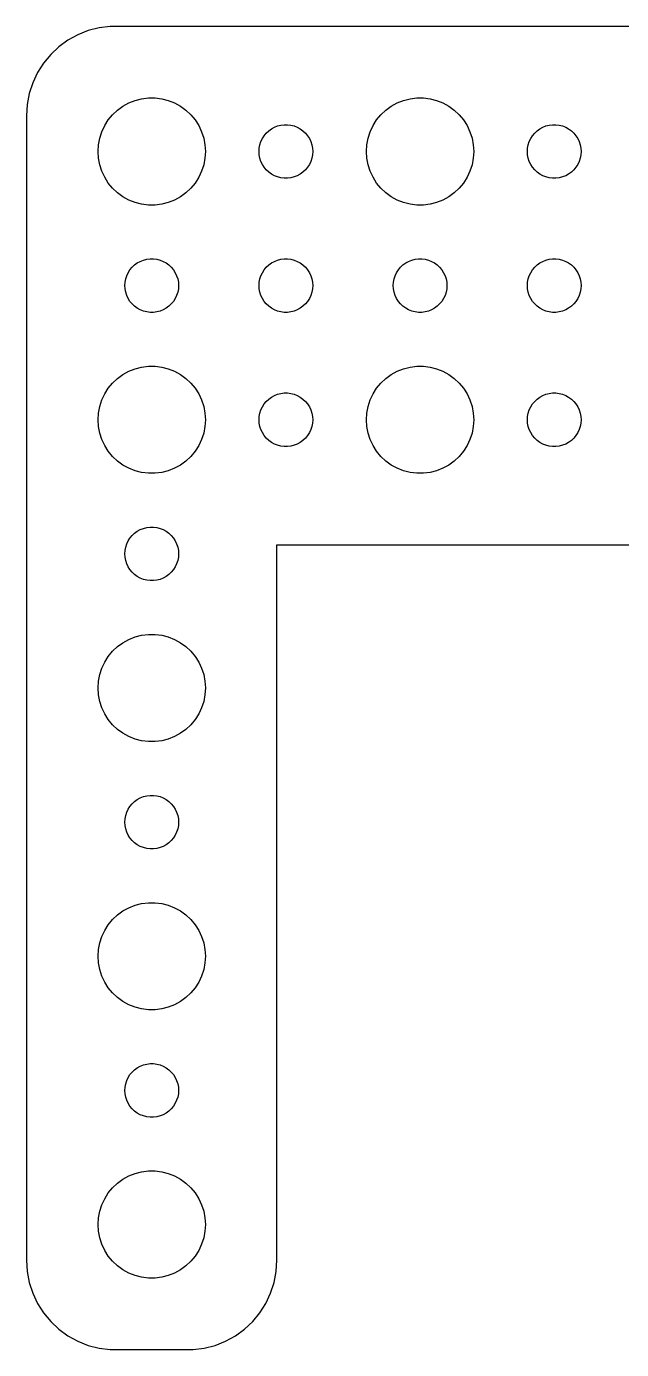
# Model space of a CAD drawing. Header units: metres. Extents: x -37 to 37, y 47 to 121.
# Drawn here: x -37 to -3.7, y 47 to 121 of the extents above; entities that cross this region are included whole.
import ezdxf

# ---------------------------------------------------------------- set-up
doc = ezdxf.new("R2010")
doc.units = ezdxf.units.M

msp = doc.modelspace()

# ---------------------------------------------------------------- linework, layer by layer
for p, q in [((-33.5451, 120.755), (-34.1289, 120.524)), ((-32.9369, 120.911), (-33.5451, 120.755)), ((-32.3139, 120.99), (-32.9369, 120.911)), ((32.3139, 120.99), (-32.3139, 120.99)), ((-35.1871, 119.853), (-35.6448, 119.423)), ((-34.6791, 120.222), (-35.1871, 119.853)), ((-34.1289, 120.524), (-34.6791, 120.222)), ((-35.6448, 119.423), (-36.0451, 118.939)), ((-36.3815, 118.409), (-36.6489, 117.841)), ((-36.0451, 118.939), (-36.3815, 118.409)), ((-36.6489, 117.841), (-36.8429, 117.243)), ((-36.8429, 117.243), (-36.9606, 116.627)), ((-30.927, 116.853), (-30.5621, 116.947)), ((-30.5621, 116.947), (-30.1884, 116.994)), ((-30.1884, 116.994), (-29.8116, 116.994)), ((-29.8116, 116.994), (-29.4379, 116.947)), ((-29.4379, 116.947), (-29.0729, 116.853)), ((-15.927, 116.853), (-15.5621, 116.947)), ((-15.5621, 116.947), (-15.1884, 116.994)), ((-15.1884, 116.994), (-14.8116, 116.994)), ((-14.8116, 116.994), (-14.4379, 116.947)), ((-14.4379, 116.947), (-14.0729, 116.853)), ((-36.9606, 116.627), (-37, 116)), ((-32.1869, 116.054), (-31.9123, 116.312)), ((-31.9123, 116.312), (-31.6075, 116.533)), ((-31.6075, 116.533), (-31.2773, 116.714)), ((-31.2773, 116.714), (-30.927, 116.853)), ((-29.0729, 116.853), (-28.7227, 116.714)), ((-28.7227, 116.714), (-28.3925, 116.533)), ((-28.3925, 116.533), (-28.0877, 116.312)), ((-28.0877, 116.312), (-27.8131, 116.054)), ((-17.1869, 116.054), (-16.9123, 116.312)), ((-16.9123, 116.312), (-16.6075, 116.533)), ((-16.6075, 116.533), (-16.2773, 116.714)), ((-16.2773, 116.714), (-15.927, 116.853)), ((-14.0729, 116.853), (-13.7227, 116.714)), ((-13.7227, 116.714), (-13.3925, 116.533)), ((-13.3925, 116.533), (-13.0877, 116.312)), ((-13.0877, 116.312), (-12.8131, 116.054)), ((-37, 116), (-37, 52)), ((-32.7893, 115.104), (-32.6289, 115.445)), ((-32.6289, 115.445), (-32.427, 115.763)), ((-32.427, 115.763), (-32.1869, 116.054)), ((-27.8131, 116.054), (-27.5729, 115.763)), ((-27.5729, 115.763), (-27.3711, 115.445)), ((-27.3711, 115.445), (-27.2107, 115.104)), ((-23.1387, 115.357), (-22.9635, 115.427)), ((-22.9635, 115.427), (-22.7811, 115.473)), ((-22.7811, 115.473), (-22.5942, 115.497)), ((-22.5942, 115.497), (-22.4058, 115.497)), ((-22.4058, 115.497), (-22.2189, 115.473)), ((-22.2189, 115.473), (-22.0365, 115.427)), ((-22.0365, 115.427), (-21.8613, 115.357)), ((-17.7893, 115.104), (-17.6289, 115.445)), ((-17.6289, 115.445), (-17.427, 115.763)), ((-17.427, 115.763), (-17.1869, 116.054)), ((-12.8131, 116.054), (-12.5729, 115.763)), ((-12.5729, 115.763), (-12.3711, 115.445)), ((-12.3711, 115.445), (-12.2107, 115.104)), ((-8.13866, 115.357), (-7.96352, 115.427)), ((-7.96352, 115.427), (-7.78107, 115.473)), ((-7.78107, 115.473), (-7.59418, 115.497)), ((-7.59418, 115.497), (-7.40581, 115.497)), ((-7.40581, 115.497), (-7.21892, 115.473)), ((-7.21892, 115.473), (-7.03647, 115.427)), ((-7.03647, 115.427), (-6.86133, 115.357)), ((-32.9763, 114.376), (-32.9057, 114.746)), ((-32.9057, 114.746), (-32.7893, 115.104)), ((-27.2107, 115.104), (-27.0942, 114.746)), ((-27.0942, 114.746), (-27.0237, 114.376)), ((-23.8947, 114.552), (-23.8145, 114.723)), ((-23.8145, 114.723), (-23.7135, 114.882)), ((-23.7135, 114.882), (-23.5934, 115.027)), ((-23.5934, 115.027), (-23.4561, 115.156)), ((-23.4561, 115.156), (-23.3037, 115.266)), ((-23.3037, 115.266), (-23.1387, 115.357)), ((-21.8613, 115.357), (-21.6963, 115.266)), ((-21.6963, 115.266), (-21.5439, 115.156)), ((-21.5439, 115.156), (-21.4065, 115.027)), ((-21.4065, 115.027), (-21.2865, 114.882)), ((-21.2865, 114.882), (-21.1855, 114.723)), ((-21.1855, 114.723), (-21.1053, 114.552)), ((-17.9763, 114.376), (-17.9057, 114.746)), ((-17.9057, 114.746), (-17.7893, 115.104)), ((-12.2107, 115.104), (-12.0942, 114.746)), ((-12.0942, 114.746), (-12.0237, 114.376)), ((-8.89465, 114.552), (-8.81445, 114.723)), ((-8.81445, 114.723), (-8.71352, 114.882)), ((-8.71352, 114.882), (-8.59344, 115.027)), ((-8.59344, 115.027), (-8.45613, 115.156)), ((-8.45613, 115.156), (-8.30373, 115.266)), ((-8.30373, 115.266), (-8.13866, 115.357)), ((-6.86133, 115.357), (-6.69626, 115.266)), ((-6.69626, 115.266), (-6.54385, 115.156)), ((-6.54385, 115.156), (-6.40654, 115.027)), ((-6.40654, 115.027), (-6.28647, 114.882)), ((-6.28647, 114.882), (-6.18553, 114.723)), ((-6.18553, 114.723), (-6.10533, 114.552)), ((-33, 114), (-32.9763, 114.376)), ((-32.9763, 113.624), (-33, 114)), ((-27.0237, 114.376), (-27, 114)), ((-27, 114), (-27.0237, 113.624)), ((-24, 114), (-23.9882, 114.188)), ((-23.9882, 113.812), (-24, 114)), ((-23.9882, 114.188), (-23.9529, 114.373)), ((-23.9529, 114.373), (-23.8947, 114.552)), ((-21.1053, 114.552), (-21.0471, 114.373)), ((-21.0471, 114.373), (-21.0118, 114.188)), ((-21.0118, 114.188), (-21, 114)), ((-21, 114), (-21.0118, 113.812)), ((-18, 114), (-17.9763, 114.376)), ((-17.9763, 113.624), (-18, 114)), ((-12.0237, 114.376), (-12, 114)), ((-12, 114), (-12.0237, 113.624)), ((-9, 114), (-8.98816, 114.188)), ((-8.98816, 113.812), (-9, 114)), ((-8.98816, 114.188), (-8.95287, 114.373)), ((-8.95287, 114.373), (-8.89465, 114.552)), ((-6.10533, 114.552), (-6.04712, 114.373)), ((-6.04712, 114.373), (-6.01183, 114.188)), ((-6.01183, 114.188), (-6, 114)), ((-6, 114), (-6.01183, 113.812)), ((-32.9057, 113.254), (-32.9763, 113.624)), ((-32.7893, 112.896), (-32.9057, 113.254)), ((-27.0942, 113.254), (-27.2107, 112.896)), ((-27.0237, 113.624), (-27.0942, 113.254)), ((-23.9529, 113.627), (-23.9882, 113.812)), ((-23.8947, 113.448), (-23.9529, 113.627)), ((-23.8145, 113.277), (-23.8947, 113.448)), ((-23.7135, 113.118), (-23.8145, 113.277)), ((-21.1855, 113.277), (-21.2865, 113.118)), ((-21.1053, 113.448), (-21.1855, 113.277)), ((-21.0471, 113.627), (-21.1053, 113.448)), ((-21.0118, 113.812), (-21.0471, 113.627)), ((-17.9057, 113.254), (-17.9763, 113.624)), ((-17.7893, 112.896), (-17.9057, 113.254)), ((-12.0942, 113.254), (-12.2107, 112.896)), ((-12.0237, 113.624), (-12.0942, 113.254)), ((-8.95287, 113.627), (-8.98816, 113.812)), ((-8.89465, 113.448), (-8.95287, 113.627)), ((-8.81445, 113.277), (-8.89465, 113.448)), ((-8.71352, 113.118), (-8.81445, 113.277)), ((-6.18553, 113.277), (-6.28647, 113.118)), ((-6.10533, 113.448), (-6.18553, 113.277)), ((-6.04712, 113.627), (-6.10533, 113.448)), ((-6.01183, 113.812), (-6.04712, 113.627)), ((-32.6289, 112.555), (-32.7893, 112.896)), ((-32.427, 112.237), (-32.6289, 112.555)), ((-27.3711, 112.555), (-27.5729, 112.237)), ((-27.2107, 112.896), (-27.3711, 112.555)), ((-23.5934, 112.973), (-23.7135, 113.118)), ((-23.4561, 112.844), (-23.5934, 112.973)), ((-23.3037, 112.734), (-23.4561, 112.844)), ((-23.1387, 112.643), (-23.3037, 112.734)), ((-22.9635, 112.573), (-23.1387, 112.643)), ((-22.7811, 112.527), (-22.9635, 112.573)), ((-22.5942, 112.503), (-22.7811, 112.527)), ((-22.4058, 112.503), (-22.5942, 112.503)), ((-22.2189, 112.527), (-22.4058, 112.503)), ((-22.0365, 112.573), (-22.2189, 112.527)), ((-21.8613, 112.643), (-22.0365, 112.573)), ((-21.6963, 112.734), (-21.8613, 112.643)), ((-21.5439, 112.844), (-21.6963, 112.734)), ((-21.4065, 112.973), (-21.5439, 112.844)), ((-21.2865, 113.118), (-21.4065, 112.973)), ((-17.6289, 112.555), (-17.7893, 112.896)), ((-17.427, 112.237), (-17.6289, 112.555)), ((-12.3711, 112.555), (-12.5729, 112.237)), ((-12.2107, 112.896), (-12.3711, 112.555)), ((-8.59344, 112.973), (-8.71352, 113.118)), ((-8.45613, 112.844), (-8.59344, 112.973)), ((-8.30373, 112.734), (-8.45613, 112.844)), ((-8.13866, 112.643), (-8.30373, 112.734)), ((-7.96352, 112.573), (-8.13866, 112.643)), ((-7.78107, 112.527), (-7.96352, 112.573)), ((-7.59418, 112.503), (-7.78107, 112.527)), ((-7.40581, 112.503), (-7.59418, 112.503)), ((-7.21892, 112.527), (-7.40581, 112.503)), ((-7.03647, 112.573), (-7.21892, 112.527)), ((-6.86133, 112.643), (-7.03647, 112.573)), ((-6.69626, 112.734), (-6.86133, 112.643)), ((-6.54385, 112.844), (-6.69626, 112.734)), ((-6.40654, 112.973), (-6.54385, 112.844)), ((-6.28647, 113.118), (-6.40654, 112.973)), ((-32.1869, 111.946), (-32.427, 112.237)), ((-31.9123, 111.688), (-32.1869, 111.946)), ((-27.8131, 111.946), (-28.0877, 111.688)), ((-27.5729, 112.237), (-27.8131, 111.946)), ((-17.1869, 111.946), (-17.427, 112.237)), ((-16.9123, 111.688), (-17.1869, 111.946)), ((-12.8131, 111.946), (-13.0877, 111.688)), ((-12.5729, 112.237), (-12.8131, 111.946)), ((-31.6075, 111.467), (-31.9123, 111.688)), ((-31.2773, 111.286), (-31.6075, 111.467)), ((-30.927, 111.147), (-31.2773, 111.286)), ((-30.5621, 111.053), (-30.927, 111.147)), ((-30.1884, 111.006), (-30.5621, 111.053)), ((-29.8116, 111.006), (-30.1884, 111.006)), ((-29.4379, 111.053), (-29.8116, 111.006)), ((-29.0729, 111.147), (-29.4379, 111.053)), ((-28.7227, 111.286), (-29.0729, 111.147)), ((-28.3925, 111.467), (-28.7227, 111.286)), ((-28.0877, 111.688), (-28.3925, 111.467)), ((-16.6075, 111.467), (-16.9123, 111.688)), ((-16.2773, 111.286), (-16.6075, 111.467)), ((-15.927, 111.147), (-16.2773, 111.286)), ((-15.5621, 111.053), (-15.927, 111.147)), ((-15.1884, 111.006), (-15.5621, 111.053)), ((-14.8116, 111.006), (-15.1884, 111.006)), ((-14.4379, 111.053), (-14.8116, 111.006)), ((-14.0729, 111.147), (-14.4379, 111.053)), ((-13.7227, 111.286), (-14.0729, 111.147)), ((-13.3925, 111.467), (-13.7227, 111.286)), ((-13.0877, 111.688), (-13.3925, 111.467)), ((-31.3145, 107.223), (-31.2135, 107.382)), ((-31.2135, 107.382), (-31.0934, 107.527)), ((-31.0934, 107.527), (-30.9561, 107.656)), ((-30.9561, 107.656), (-30.8037, 107.766)), ((-30.8037, 107.766), (-30.6387, 107.857)), ((-30.6387, 107.857), (-30.4635, 107.927)), ((-30.4635, 107.927), (-30.2811, 107.973)), ((-30.2811, 107.973), (-30.0942, 107.997)), ((-30.0942, 107.997), (-29.9058, 107.997)), ((-29.9058, 107.997), (-29.7189, 107.973)), ((-29.7189, 107.973), (-29.5365, 107.927)), ((-29.5365, 107.927), (-29.3613, 107.857)), ((-29.3613, 107.857), (-29.1963, 107.766)), ((-29.1963, 107.766), (-29.0439, 107.656)), ((-29.0439, 107.656), (-28.9065, 107.527)), ((-28.9065, 107.527), (-28.7865, 107.382)), ((-28.7865, 107.382), (-28.6855, 107.223)), ((-23.8145, 107.223), (-23.7135, 107.382)), ((-23.7135, 107.382), (-23.5934, 107.527)), ((-23.5934, 107.527), (-23.4561, 107.656)), ((-23.4561, 107.656), (-23.3037, 107.766)), ((-23.3037, 107.766), (-23.1387, 107.857)), ((-23.1387, 107.857), (-22.9635, 107.927)), ((-22.9635, 107.927), (-22.7811, 107.973)), ((-22.7811, 107.973), (-22.5942, 107.997)), ((-22.5942, 107.997), (-22.4058, 107.997)), ((-22.4058, 107.997), (-22.2189, 107.973)), ((-22.2189, 107.973), (-22.0365, 107.927)), ((-22.0365, 107.927), (-21.8613, 107.857)), ((-21.8613, 107.857), (-21.6963, 107.766)), ((-21.6963, 107.766), (-21.5439, 107.656)), ((-21.5439, 107.656), (-21.4065, 107.527)), ((-21.4065, 107.527), (-21.2865, 107.382)), ((-21.2865, 107.382), (-21.1855, 107.223)), ((-16.3145, 107.223), (-16.2135, 107.382)), ((-16.2135, 107.382), (-16.0934, 107.527)), ((-16.0934, 107.527), (-15.9561, 107.656)), ((-15.9561, 107.656), (-15.8037, 107.766)), ((-15.8037, 107.766), (-15.6387, 107.857)), ((-15.6387, 107.857), (-15.4635, 107.927)), ((-15.4635, 107.927), (-15.2811, 107.973)), ((-15.2811, 107.973), (-15.0942, 107.997)), ((-15.0942, 107.997), (-14.9058, 107.997)), ((-14.9058, 107.997), (-14.7189, 107.973)), ((-14.7189, 107.973), (-14.5365, 107.927)), ((-14.5365, 107.927), (-14.3613, 107.857)), ((-14.3613, 107.857), (-14.1963, 107.766)), ((-14.1963, 107.766), (-14.0439, 107.656)), ((-14.0439, 107.656), (-13.9065, 107.527)), ((-13.9065, 107.527), (-13.7865, 107.382)), ((-13.7865, 107.382), (-13.6855, 107.223)), ((-8.81445, 107.223), (-8.71352, 107.382)), ((-8.71352, 107.382), (-8.59344, 107.527)), ((-8.59344, 107.527), (-8.45613, 107.656)), ((-8.45613, 107.656), (-8.30373, 107.766)), ((-8.30373, 107.766), (-8.13866, 107.857)), ((-8.13866, 107.857), (-7.96352, 107.927)), ((-7.96352, 107.927), (-7.78107, 107.973)), ((-7.78107, 107.973), (-7.59418, 107.997)), ((-7.59418, 107.997), (-7.40581, 107.997)), ((-7.40581, 107.997), (-7.21892, 107.973)), ((-7.21892, 107.973), (-7.03647, 107.927)), ((-7.03647, 107.927), (-6.86133, 107.857)), ((-6.86133, 107.857), (-6.69626, 107.766)), ((-6.69626, 107.766), (-6.54385, 107.656)), ((-6.54385, 107.656), (-6.40654, 107.527)), ((-6.40654, 107.527), (-6.28647, 107.382)), ((-6.28647, 107.382), (-6.18553, 107.223)), ((-31.5, 106.5), (-31.4882, 106.688)), ((-31.4882, 106.688), (-31.4529, 106.873)), ((-31.4529, 106.873), (-31.3947, 107.052)), ((-31.3947, 107.052), (-31.3145, 107.223)), ((-28.6855, 107.223), (-28.6053, 107.052)), ((-28.6053, 107.052), (-28.5471, 106.873)), ((-28.5471, 106.873), (-28.5118, 106.688)), ((-28.5118, 106.688), (-28.5, 106.5)), ((-24, 106.5), (-23.9882, 106.688)), ((-23.9882, 106.688), (-23.9529, 106.873)), ((-23.9529, 106.873), (-23.8947, 107.052)), ((-23.8947, 107.052), (-23.8145, 107.223)), ((-21.1855, 107.223), (-21.1053, 107.052)), ((-21.1053, 107.052), (-21.0471, 106.873)), ((-21.0471, 106.873), (-21.0118, 106.688)), ((-21.0118, 106.688), (-21, 106.5)), ((-16.5, 106.5), (-16.4882, 106.688)), ((-16.4882, 106.688), (-16.4529, 106.873)), ((-16.4529, 106.873), (-16.3947, 107.052)), ((-16.3947, 107.052), (-16.3145, 107.223)), ((-13.6855, 107.223), (-13.6053, 107.052)), ((-13.6053, 107.052), (-13.5471, 106.873)), ((-13.5471, 106.873), (-13.5118, 106.688)), ((-13.5118, 106.688), (-13.5, 106.5)), ((-9, 106.5), (-8.98816, 106.688)), ((-8.98816, 106.688), (-8.95287, 106.873)), ((-8.95287, 106.873), (-8.89465, 107.052)), ((-8.89465, 107.052), (-8.81445, 107.223)), ((-6.18553, 107.223), (-6.10533, 107.052)), ((-6.10533, 107.052), (-6.04712, 106.873)), ((-6.04712, 106.873), (-6.01183, 106.688)), ((-6.01183, 106.688), (-6, 106.5)), ((-31.4882, 106.312), (-31.5, 106.5)), ((-31.4529, 106.127), (-31.4882, 106.312)), ((-31.3947, 105.948), (-31.4529, 106.127)), ((-31.3145, 105.777), (-31.3947, 105.948)), ((-28.6053, 105.948), (-28.6855, 105.777)), ((-28.5471, 106.127), (-28.6053, 105.948)), ((-28.5118, 106.312), (-28.5471, 106.127)), ((-28.5, 106.5), (-28.5118, 106.312)), ((-23.9882, 106.312), (-24, 106.5)), ((-23.9529, 106.127), (-23.9882, 106.312)), ((-23.8947, 105.948), (-23.9529, 106.127)), ((-23.8145, 105.777), (-23.8947, 105.948)), ((-21.1053, 105.948), (-21.1855, 105.777)), ((-21.0471, 106.127), (-21.1053, 105.948)), ((-21.0118, 106.312), (-21.0471, 106.127)), ((-21, 106.5), (-21.0118, 106.312)), ((-16.4882, 106.312), (-16.5, 106.5)), ((-16.4529, 106.127), (-16.4882, 106.312)), ((-16.3947, 105.948), (-16.4529, 106.127)), ((-16.3145, 105.777), (-16.3947, 105.948)), ((-13.6053, 105.948), (-13.6855, 105.777)), ((-13.5471, 106.127), (-13.6053, 105.948)), ((-13.5118, 106.312), (-13.5471, 106.127)), ((-13.5, 106.5), (-13.5118, 106.312)), ((-8.98816, 106.312), (-9, 106.5)), ((-8.95287, 106.127), (-8.98816, 106.312)), ((-8.89465, 105.948), (-8.95287, 106.127)), ((-8.81445, 105.777), (-8.89465, 105.948)), ((-6.10533, 105.948), (-6.18553, 105.777)), ((-6.04712, 106.127), (-6.10533, 105.948)), ((-6.01183, 106.312), (-6.04712, 106.127)), ((-6, 106.5), (-6.01183, 106.312)), ((-31.2135, 105.618), (-31.3145, 105.777)), ((-31.0934, 105.473), (-31.2135, 105.618)), ((-30.9561, 105.344), (-31.0934, 105.473)), ((-30.8037, 105.234), (-30.9561, 105.344)), ((-30.6387, 105.143), (-30.8037, 105.234)), ((-30.4635, 105.073), (-30.6387, 105.143)), ((-30.2811, 105.027), (-30.4635, 105.073)), ((-29.5365, 105.073), (-29.7189, 105.027)), ((-29.3613, 105.143), (-29.5365, 105.073)), ((-29.1963, 105.234), (-29.3613, 105.143)), ((-29.0439, 105.344), (-29.1963, 105.234)), ((-28.9065, 105.473), (-29.0439, 105.344)), ((-28.7865, 105.618), (-28.9065, 105.473)), ((-28.6855, 105.777), (-28.7865, 105.618)), ((-23.7135, 105.618), (-23.8145, 105.777)), ((-23.5934, 105.473), (-23.7135, 105.618)), ((-23.4561, 105.344), (-23.5934, 105.473)), ((-23.3037, 105.234), (-23.4561, 105.344)), ((-23.1387, 105.143), (-23.3037, 105.234)), ((-22.9635, 105.073), (-23.1387, 105.143)), ((-22.7811, 105.027), (-22.9635, 105.073)), ((-22.0365, 105.073), (-22.2189, 105.027)), ((-21.8613, 105.143), (-22.0365, 105.073)), ((-21.6963, 105.234), (-21.8613, 105.143)), ((-21.5439, 105.344), (-21.6963, 105.234)), ((-21.4065, 105.473), (-21.5439, 105.344)), ((-21.2865, 105.618), (-21.4065, 105.473)), ((-21.1855, 105.777), (-21.2865, 105.618)), ((-16.2135, 105.618), (-16.3145, 105.777)), ((-16.0934, 105.473), (-16.2135, 105.618)), ((-15.9561, 105.344), (-16.0934, 105.473)), ((-15.8037, 105.234), (-15.9561, 105.344)), ((-15.6387, 105.143), (-15.8037, 105.234)), ((-15.4635, 105.073), (-15.6387, 105.143)), ((-15.2811, 105.027), (-15.4635, 105.073)), ((-14.5365, 105.073), (-14.7189, 105.027)), ((-14.3613, 105.143), (-14.5365, 105.073)), ((-14.1963, 105.234), (-14.3613, 105.143)), ((-14.0439, 105.344), (-14.1963, 105.234)), ((-13.9065, 105.473), (-14.0439, 105.344)), ((-13.7865, 105.618), (-13.9065, 105.473)), ((-13.6855, 105.777), (-13.7865, 105.618)), ((-8.71352, 105.618), (-8.81445, 105.777)), ((-8.59344, 105.473), (-8.71352, 105.618)), ((-8.45613, 105.344), (-8.59344, 105.473)), ((-8.30373, 105.234), (-8.45613, 105.344)), ((-8.13866, 105.143), (-8.30373, 105.234)), ((-7.96352, 105.073), (-8.13866, 105.143)), ((-7.78107, 105.027), (-7.96352, 105.073)), ((-7.03647, 105.073), (-7.21892, 105.027)), ((-6.86133, 105.143), (-7.03647, 105.073)), ((-6.69626, 105.234), (-6.86133, 105.143)), ((-6.54385, 105.344), (-6.69626, 105.234)), ((-6.40654, 105.473), (-6.54385, 105.344)), ((-6.28647, 105.618), (-6.40654, 105.473)), ((-6.18553, 105.777), (-6.28647, 105.618)), ((-30.0942, 105.003), (-30.2811, 105.027)), ((-29.9058, 105.003), (-30.0942, 105.003)), ((-29.7189, 105.027), (-29.9058, 105.003)), ((-22.5942, 105.003), (-22.7811, 105.027)), ((-22.4058, 105.003), (-22.5942, 105.003)), ((-22.2189, 105.027), (-22.4058, 105.003)), ((-15.0942, 105.003), (-15.2811, 105.027)), ((-14.9058, 105.003), (-15.0942, 105.003)), ((-14.7189, 105.027), (-14.9058, 105.003)), ((-7.59418, 105.003), (-7.78107, 105.027)), ((-7.40581, 105.003), (-7.59418, 105.003)), ((-7.21892, 105.027), (-7.40581, 105.003)), ((-31.9123, 101.312), (-31.6075, 101.533)), ((-31.6075, 101.533), (-31.2773, 101.714)), ((-31.2773, 101.714), (-30.927, 101.853)), ((-30.927, 101.853), (-30.5621, 101.947)), ((-30.5621, 101.947), (-30.1884, 101.994)), ((-30.1884, 101.994), (-29.8116, 101.994)), ((-29.8116, 101.994), (-29.4379, 101.947)), ((-29.4379, 101.947), (-29.0729, 101.853)), ((-29.0729, 101.853), (-28.7227, 101.714)), ((-28.7227, 101.714), (-28.3925, 101.533)), ((-28.3925, 101.533), (-28.0877, 101.312)), ((-16.9123, 101.312), (-16.6075, 101.533)), ((-16.6075, 101.533), (-16.2773, 101.714)), ((-16.2773, 101.714), (-15.927, 101.853)), ((-15.927, 101.853), (-15.5621, 101.947)), ((-15.5621, 101.947), (-15.1884, 101.994)), ((-15.1884, 101.994), (-14.8116, 101.994)), ((-14.8116, 101.994), (-14.4379, 101.947)), ((-14.4379, 101.947), (-14.0729, 101.853)), ((-14.0729, 101.853), (-13.7227, 101.714)), ((-13.7227, 101.714), (-13.3925, 101.533)), ((-13.3925, 101.533), (-13.0877, 101.312)), ((-32.6289, 100.445), (-32.427, 100.763)), ((-32.427, 100.763), (-32.1869, 101.054)), ((-32.1869, 101.054), (-31.9123, 101.312)), ((-28.0877, 101.312), (-27.8131, 101.054)), ((-27.8131, 101.054), (-27.5729, 100.763)), ((-27.5729, 100.763), (-27.3711, 100.445)), ((-17.6289, 100.445), (-17.427, 100.763)), ((-17.427, 100.763), (-17.1869, 101.054)), ((-17.1869, 101.054), (-16.9123, 101.312)), ((-13.0877, 101.312), (-12.8131, 101.054)), ((-12.8131, 101.054), (-12.5729, 100.763)), ((-12.5729, 100.763), (-12.3711, 100.445)), ((-32.9057, 99.7461), (-32.7893, 100.104)), ((-32.7893, 100.104), (-32.6289, 100.445)), ((-27.3711, 100.445), (-27.2107, 100.104)), ((-27.2107, 100.104), (-27.0942, 99.7461)), ((-23.8145, 99.7226), (-23.7135, 99.8817)), ((-23.7135, 99.8817), (-23.5934, 100.027)), ((-23.5934, 100.027), (-23.4561, 100.156)), ((-23.4561, 100.156), (-23.3037, 100.266)), ((-23.3037, 100.266), (-23.1387, 100.357)), ((-23.1387, 100.357), (-22.9635, 100.427)), ((-22.9635, 100.427), (-22.7811, 100.473)), ((-22.7811, 100.473), (-22.5942, 100.497)), ((-22.5942, 100.497), (-22.4058, 100.497)), ((-22.4058, 100.497), (-22.2189, 100.473)), ((-22.2189, 100.473), (-22.0365, 100.427)), ((-22.0365, 100.427), (-21.8613, 100.357)), ((-21.8613, 100.357), (-21.6963, 100.266)), ((-21.6963, 100.266), (-21.5439, 100.156)), ((-21.5439, 100.156), (-21.4065, 100.027)), ((-21.4065, 100.027), (-21.2865, 99.8817)), ((-21.2865, 99.8817), (-21.1855, 99.7226)), ((-17.9057, 99.7461), (-17.7893, 100.104)), ((-17.7893, 100.104), (-17.6289, 100.445)), ((-12.3711, 100.445), (-12.2107, 100.104)), ((-12.2107, 100.104), (-12.0942, 99.7461)), ((-8.81445, 99.7226), (-8.71352, 99.8817)), ((-8.71352, 99.8817), (-8.59344, 100.027)), ((-8.59344, 100.027), (-8.45613, 100.156)), ((-8.45613, 100.156), (-8.30373, 100.266)), ((-8.30373, 100.266), (-8.13866, 100.357)), ((-8.13866, 100.357), (-7.96352, 100.427)), ((-7.96352, 100.427), (-7.78107, 100.473)), ((-7.78107, 100.473), (-7.59418, 100.497)), ((-7.59418, 100.497), (-7.40581, 100.497)), ((-7.40581, 100.497), (-7.21892, 100.473)), ((-7.21892, 100.473), (-7.03647, 100.427)), ((-7.03647, 100.427), (-6.86133, 100.357)), ((-6.86133, 100.357), (-6.69626, 100.266)), ((-6.69626, 100.266), (-6.54385, 100.156)), ((-6.54385, 100.156), (-6.40654, 100.027)), ((-6.40654, 100.027), (-6.28647, 99.8817)), ((-6.28647, 99.8817), (-6.18553, 99.7226)), ((-33, 99), (-32.9763, 99.376)), ((-32.9763, 99.376), (-32.9057, 99.7461)), ((-27.0942, 99.7461), (-27.0237, 99.376)), ((-27.0237, 99.376), (-27, 99)), ((-24, 99), (-23.9882, 99.188)), ((-23.9882, 99.188), (-23.9529, 99.373)), ((-23.9529, 99.373), (-23.8947, 99.5522)), ((-23.8947, 99.5522), (-23.8145, 99.7226)), ((-21.1855, 99.7226), (-21.1053, 99.5522)), ((-21.1053, 99.5522), (-21.0471, 99.373)), ((-21.0471, 99.373), (-21.0118, 99.188)), ((-21.0118, 99.188), (-21, 99)), ((-18, 99), (-17.9763, 99.376)), ((-17.9763, 99.376), (-17.9057, 99.7461)), ((-12.0942, 99.7461), (-12.0237, 99.376)), ((-12.0237, 99.376), (-12, 99)), ((-9, 99), (-8.98816, 99.188)), ((-8.98816, 99.188), (-8.95287, 99.373)), ((-8.95287, 99.373), (-8.89465, 99.5522)), ((-8.89465, 99.5522), (-8.81445, 99.7226)), ((-6.18553, 99.7226), (-6.10533, 99.5522)), ((-6.10533, 99.5522), (-6.04712, 99.373)), ((-6.04712, 99.373), (-6.01183, 99.188)), ((-6.01183, 99.188), (-6, 99)), ((-32.9763, 98.624), (-33, 99)), ((-32.9057, 98.2539), (-32.9763, 98.624)), ((-27.0237, 98.624), (-27.0942, 98.2539)), ((-27, 99), (-27.0237, 98.624)), ((-23.9882, 98.812), (-24, 99)), ((-23.9529, 98.627), (-23.9882, 98.812)), ((-23.8947, 98.4478), (-23.9529, 98.627)), ((-23.8145, 98.2774), (-23.8947, 98.4478)), ((-21.1053, 98.4478), (-21.1855, 98.2774)), ((-21.0471, 98.627), (-21.1053, 98.4478)), ((-21.0118, 98.812), (-21.0471, 98.627)), ((-21, 99), (-21.0118, 98.812)), ((-17.9763, 98.624), (-18, 99)), ((-17.9057, 98.2539), (-17.9763, 98.624)), ((-12.0237, 98.624), (-12.0942, 98.2539)), ((-12, 99), (-12.0237, 98.624)), ((-8.98816, 98.812), (-9, 99)), ((-8.95287, 98.627), (-8.98816, 98.812)), ((-8.89465, 98.4478), (-8.95287, 98.627)), ((-8.81445, 98.2774), (-8.89465, 98.4478)), ((-6.10533, 98.4478), (-6.18553, 98.2774)), ((-6.04712, 98.627), (-6.10533, 98.4478)), ((-6.01183, 98.812), (-6.04712, 98.627)), ((-6, 99), (-6.01183, 98.812)), ((-32.7893, 97.8956), (-32.9057, 98.2539)), ((-32.6289, 97.5547), (-32.7893, 97.8956)), ((-27.2107, 97.8956), (-27.3711, 97.5547)), ((-27.0942, 98.2539), (-27.2107, 97.8956)), ((-23.7135, 98.1183), (-23.8145, 98.2774)), ((-23.5934, 97.9732), (-23.7135, 98.1183)), ((-23.4561, 97.8442), (-23.5934, 97.9732)), ((-23.3037, 97.7335), (-23.4561, 97.8442)), ((-23.1387, 97.6427), (-23.3037, 97.7335)), ((-21.6963, 97.7335), (-21.8613, 97.6427)), ((-21.5439, 97.8442), (-21.6963, 97.7335)), ((-21.4065, 97.9732), (-21.5439, 97.8442)), ((-21.2865, 98.1183), (-21.4065, 97.9732)), ((-21.1855, 98.2774), (-21.2865, 98.1183)), ((-17.7893, 97.8956), (-17.9057, 98.2539)), ((-17.6289, 97.5547), (-17.7893, 97.8956)), ((-12.2107, 97.8956), (-12.3711, 97.5547)), ((-12.0942, 98.2539), (-12.2107, 97.8956)), ((-8.71352, 98.1183), (-8.81445, 98.2774)), ((-8.59344, 97.9732), (-8.71352, 98.1183)), ((-8.45613, 97.8442), (-8.59344, 97.9732)), ((-8.30373, 97.7335), (-8.45613, 97.8442)), ((-8.13866, 97.6427), (-8.30373, 97.7335)), ((-6.69626, 97.7335), (-6.86133, 97.6427)), ((-6.54385, 97.8442), (-6.69626, 97.7335)), ((-6.40654, 97.9732), (-6.54385, 97.8442)), ((-6.28647, 98.1183), (-6.40654, 97.9732)), ((-6.18553, 98.2774), (-6.28647, 98.1183)), ((-32.427, 97.2366), (-32.6289, 97.5547)), ((-32.1869, 96.9464), (-32.427, 97.2366)), ((-31.9123, 96.6884), (-32.1869, 96.9464)), ((-27.8131, 96.9464), (-28.0877, 96.6884)), ((-27.5729, 97.2366), (-27.8131, 96.9464)), ((-27.3711, 97.5547), (-27.5729, 97.2366)), ((-22.9635, 97.5734), (-23.1387, 97.6427)), ((-22.7811, 97.5266), (-22.9635, 97.5734)), ((-22.5942, 97.5029), (-22.7811, 97.5266)), ((-22.4058, 97.5029), (-22.5942, 97.5029)), ((-22.2189, 97.5266), (-22.4058, 97.5029)), ((-22.0365, 97.5734), (-22.2189, 97.5266)), ((-21.8613, 97.6427), (-22.0365, 97.5734)), ((-17.427, 97.2366), (-17.6289, 97.5547)), ((-17.1869, 96.9464), (-17.427, 97.2366)), ((-16.9123, 96.6884), (-17.1869, 96.9464)), ((-12.8131, 96.9464), (-13.0877, 96.6884)), ((-12.5729, 97.2366), (-12.8131, 96.9464)), ((-12.3711, 97.5547), (-12.5729, 97.2366)), ((-7.96352, 97.5734), (-8.13866, 97.6427)), ((-7.78107, 97.5266), (-7.96352, 97.5734)), ((-7.59418, 97.5029), (-7.78107, 97.5266)), ((-7.40581, 97.5029), (-7.59418, 97.5029)), ((-7.21892, 97.5266), (-7.40581, 97.5029)), ((-7.03647, 97.5734), (-7.21892, 97.5266)), ((-6.86133, 97.6427), (-7.03647, 97.5734)), ((-31.6075, 96.467), (-31.9123, 96.6884)), ((-31.2773, 96.2855), (-31.6075, 96.467)), ((-30.927, 96.1468), (-31.2773, 96.2855)), ((-28.7227, 96.2855), (-29.0729, 96.1468)), ((-28.3925, 96.467), (-28.7227, 96.2855)), ((-28.0877, 96.6884), (-28.3925, 96.467)), ((-16.6075, 96.467), (-16.9123, 96.6884)), ((-16.2773, 96.2855), (-16.6075, 96.467)), ((-15.927, 96.1468), (-16.2773, 96.2855)), ((-13.7227, 96.2855), (-14.0729, 96.1468)), ((-13.3925, 96.467), (-13.7227, 96.2855)), ((-13.0877, 96.6884), (-13.3925, 96.467)), ((-30.5621, 96.0531), (-30.927, 96.1468)), ((-30.1884, 96.0059), (-30.5621, 96.0531)), ((-29.8116, 96.0059), (-30.1884, 96.0059)), ((-29.4379, 96.0531), (-29.8116, 96.0059)), ((-29.0729, 96.1468), (-29.4379, 96.0531)), ((-15.5621, 96.0531), (-15.927, 96.1468)), ((-15.1884, 96.0059), (-15.5621, 96.0531)), ((-14.8116, 96.0059), (-15.1884, 96.0059)), ((-14.4379, 96.0531), (-14.8116, 96.0059)), ((-14.0729, 96.1468), (-14.4379, 96.0531)), ((-31.2135, 92.3817), (-31.0934, 92.5268)), ((-31.0934, 92.5268), (-30.9561, 92.6558)), ((-30.9561, 92.6558), (-30.8037, 92.7665)), ((-30.8037, 92.7665), (-30.6387, 92.8572)), ((-30.6387, 92.8572), (-30.4635, 92.9266)), ((-30.4635, 92.9266), (-30.2811, 92.9734)), ((-30.2811, 92.9734), (-30.0942, 92.997)), ((-30.0942, 92.997), (-29.9058, 92.997)), ((-29.9058, 92.997), (-29.7189, 92.9734)), ((-29.7189, 92.9734), (-29.5365, 92.9266)), ((-29.5365, 92.9266), (-29.3613, 92.8572)), ((-29.3613, 92.8572), (-29.1963, 92.7665)), ((-29.1963, 92.7665), (-29.0439, 92.6558)), ((-29.0439, 92.6558), (-28.9065, 92.5268)), ((-28.9065, 92.5268), (-28.7865, 92.3817)), ((-31.4882, 91.688), (-31.4529, 91.873)), ((-31.4529, 91.873), (-31.3947, 92.0522)), ((-31.3947, 92.0522), (-31.3145, 92.2226)), ((-31.3145, 92.2226), (-31.2135, 92.3817)), ((-28.7865, 92.3817), (-28.6855, 92.2226)), ((-28.6855, 92.2226), (-28.6053, 92.0522)), ((-28.6053, 92.0522), (-28.5471, 91.873)), ((-28.5471, 91.873), (-28.5118, 91.688)), ((-23, 52), (-23, 92.0099)), ((-23, 92.0099), (23, 92.0099)), ((-31.5, 91.5), (-31.4882, 91.688)), ((-31.4882, 91.312), (-31.5, 91.5)), ((-31.4529, 91.127), (-31.4882, 91.312)), ((-31.3947, 90.9478), (-31.4529, 91.127)), ((-28.5471, 91.127), (-28.6053, 90.9478)), ((-28.5118, 91.312), (-28.5471, 91.127)), ((-28.5118, 91.688), (-28.5, 91.5)), ((-28.5, 91.5), (-28.5118, 91.312)), ((-31.3145, 90.7774), (-31.3947, 90.9478)), ((-31.2135, 90.6183), (-31.3145, 90.7774)), ((-31.0934, 90.4732), (-31.2135, 90.6183)), ((-30.9561, 90.3442), (-31.0934, 90.4732)), ((-30.8037, 90.2335), (-30.9561, 90.3442)), ((-29.0439, 90.3442), (-29.1963, 90.2335)), ((-28.9065, 90.4732), (-29.0439, 90.3442)), ((-28.7865, 90.6183), (-28.9065, 90.4732)), ((-28.6855, 90.7774), (-28.7865, 90.6183)), ((-28.6053, 90.9478), (-28.6855, 90.7774)), ((-30.6387, 90.1427), (-30.8037, 90.2335)), ((-30.4635, 90.0734), (-30.6387, 90.1427)), ((-30.2811, 90.0266), (-30.4635, 90.0734)), ((-30.0942, 90.0029), (-30.2811, 90.0266)), ((-29.9058, 90.0029), (-30.0942, 90.0029)), ((-29.7189, 90.0266), (-29.9058, 90.0029)), ((-29.5365, 90.0734), (-29.7189, 90.0266)), ((-29.3613, 90.1427), (-29.5365, 90.0734)), ((-29.1963, 90.2335), (-29.3613, 90.1427)), ((-31.6075, 86.533), (-31.2773, 86.7145)), ((-31.2773, 86.7145), (-30.927, 86.8532)), ((-30.927, 86.8532), (-30.5621, 86.9469)), ((-30.5621, 86.9469), (-30.1884, 86.9941)), ((-30.1884, 86.9941), (-29.8116, 86.9941)), ((-29.8116, 86.9941), (-29.4379, 86.9469)), ((-29.4379, 86.9469), (-29.0729, 86.8532)), ((-29.0729, 86.8532), (-28.7227, 86.7145)), ((-28.7227, 86.7145), (-28.3925, 86.533)), ((-32.427, 85.7634), (-32.1869, 86.0536)), ((-32.1869, 86.0536), (-31.9123, 86.3115)), ((-31.9123, 86.3115), (-31.6075, 86.533)), ((-28.3925, 86.533), (-28.0877, 86.3115)), ((-28.0877, 86.3115), (-27.8131, 86.0536)), ((-27.8131, 86.0536), (-27.5729, 85.7634)), ((-32.9057, 84.7461), (-32.7893, 85.1044)), ((-32.7893, 85.1044), (-32.6289, 85.4453)), ((-32.6289, 85.4453), (-32.427, 85.7634)), ((-27.5729, 85.7634), (-27.3711, 85.4453)), ((-27.3711, 85.4453), (-27.2107, 85.1044)), ((-27.2107, 85.1044), (-27.0942, 84.7461)), ((-33, 84), (-32.9763, 84.376)), ((-32.9763, 84.376), (-32.9057, 84.7461)), ((-27.0942, 84.7461), (-27.0237, 84.376)), ((-27.0237, 84.376), (-27, 84)), ((-32.9763, 83.624), (-33, 84)), ((-32.9057, 83.2539), (-32.9763, 83.624)), ((-27.0237, 83.624), (-27.0942, 83.2539)), ((-27, 84), (-27.0237, 83.624)), ((-32.7893, 82.8956), (-32.9057, 83.2539)), ((-32.6289, 82.5547), (-32.7893, 82.8956)), ((-27.2107, 82.8956), (-27.3711, 82.5547)), ((-27.0942, 83.2539), (-27.2107, 82.8956)), ((-32.427, 82.2366), (-32.6289, 82.5547)), ((-32.1869, 81.9464), (-32.427, 82.2366)), ((-27.5729, 82.2366), (-27.8131, 81.9464)), ((-27.3711, 82.5547), (-27.5729, 82.2366)), ((-31.9123, 81.6885), (-32.1869, 81.9464)), ((-31.6075, 81.467), (-31.9123, 81.6885)), ((-31.2773, 81.2855), (-31.6075, 81.467)), ((-28.3925, 81.467), (-28.7227, 81.2855)), ((-28.0877, 81.6885), (-28.3925, 81.467)), ((-27.8131, 81.9464), (-28.0877, 81.6885)), ((-30.927, 81.1468), (-31.2773, 81.2855)), ((-30.5621, 81.0531), (-30.927, 81.1468)), ((-30.1884, 81.0059), (-30.5621, 81.0531)), ((-29.8116, 81.0059), (-30.1884, 81.0059)), ((-29.4379, 81.0531), (-29.8116, 81.0059)), ((-29.0729, 81.1468), (-29.4379, 81.0531)), ((-28.7227, 81.2855), (-29.0729, 81.1468)), ((-30.9561, 77.6558), (-30.8037, 77.7665)), ((-30.8037, 77.7665), (-30.6387, 77.8573)), ((-30.6387, 77.8573), (-30.4635, 77.9266)), ((-30.4635, 77.9266), (-30.2811, 77.9734)), ((-30.2811, 77.9734), (-30.0942, 77.9971)), ((-30.0942, 77.9971), (-29.9058, 77.9971)), ((-29.9058, 77.9971), (-29.7189, 77.9734)), ((-29.7189, 77.9734), (-29.5365, 77.9266)), ((-29.5365, 77.9266), (-29.3613, 77.8573)), ((-29.3613, 77.8573), (-29.1963, 77.7665)), ((-29.1963, 77.7665), (-29.0439, 77.6558)), ((-31.4529, 76.873), (-31.3947, 77.0522)), ((-31.3947, 77.0522), (-31.3145, 77.2226)), ((-31.3145, 77.2226), (-31.2135, 77.3817)), ((-31.2135, 77.3817), (-31.0934, 77.5268)), ((-31.0934, 77.5268), (-30.9561, 77.6558)), ((-29.0439, 77.6558), (-28.9065, 77.5268)), ((-28.9065, 77.5268), (-28.7865, 77.3817)), ((-28.7865, 77.3817), (-28.6855, 77.2226)), ((-28.6855, 77.2226), (-28.6053, 77.0522)), ((-28.6053, 77.0522), (-28.5471, 76.873)), ((-31.5, 76.5), (-31.4882, 76.688)), ((-31.4882, 76.312), (-31.5, 76.5)), ((-31.4882, 76.688), (-31.4529, 76.873)), ((-31.4529, 76.127), (-31.4882, 76.312)), ((-28.5471, 76.873), (-28.5118, 76.688)), ((-28.5118, 76.312), (-28.5471, 76.127)), ((-28.5118, 76.688), (-28.5, 76.5)), ((-28.5, 76.5), (-28.5118, 76.312)), ((-31.3947, 75.9478), (-31.4529, 76.127)), ((-31.3145, 75.7774), (-31.3947, 75.9478)), ((-31.2135, 75.6183), (-31.3145, 75.7774)), ((-31.0934, 75.4732), (-31.2135, 75.6183)), ((-30.9561, 75.3442), (-31.0934, 75.4732)), ((-28.9065, 75.4732), (-29.0439, 75.3442)), ((-28.7865, 75.6183), (-28.9065, 75.4732)), ((-28.6855, 75.7774), (-28.7865, 75.6183)), ((-28.6053, 75.9478), (-28.6855, 75.7774)), ((-28.5471, 76.127), (-28.6053, 75.9478)), ((-30.8037, 75.2335), (-30.9561, 75.3442)), ((-30.6387, 75.1428), (-30.8037, 75.2335)), ((-30.4635, 75.0734), (-30.6387, 75.1428)), ((-30.2811, 75.0266), (-30.4635, 75.0734)), ((-30.0942, 75.003), (-30.2811, 75.0266)), ((-29.9058, 75.003), (-30.0942, 75.003)), ((-29.7189, 75.0266), (-29.9058, 75.003)), ((-29.5365, 75.0734), (-29.7189, 75.0266)), ((-29.3613, 75.1428), (-29.5365, 75.0734)), ((-29.1963, 75.2335), (-29.3613, 75.1428)), ((-29.0439, 75.3442), (-29.1963, 75.2335)), ((-31.2773, 71.7145), (-30.927, 71.8532)), ((-30.927, 71.8532), (-30.5621, 71.9469)), ((-30.5621, 71.9469), (-30.1884, 71.9941)), ((-30.1884, 71.9941), (-29.8116, 71.9941)), ((-29.8116, 71.9941), (-29.4379, 71.9469)), ((-29.4379, 71.9469), (-29.0729, 71.8532)), ((-29.0729, 71.8532), (-28.7227, 71.7145)), ((-32.427, 70.7634), (-32.1869, 71.0536)), ((-32.1869, 71.0536), (-31.9123, 71.3116)), ((-31.9123, 71.3116), (-31.6075, 71.533)), ((-31.6075, 71.533), (-31.2773, 71.7145)), ((-28.7227, 71.7145), (-28.3925, 71.533)), ((-28.3925, 71.533), (-28.0877, 71.3116)), ((-28.0877, 71.3116), (-27.8131, 71.0536)), ((-27.8131, 71.0536), (-27.5729, 70.7634)), ((-32.7893, 70.1044), (-32.6289, 70.4453)), ((-32.6289, 70.4453), (-32.427, 70.7634)), ((-27.5729, 70.7634), (-27.3711, 70.4453)), ((-27.3711, 70.4453), (-27.2107, 70.1044)), ((-32.9763, 69.376), (-32.9057, 69.7461)), ((-32.9057, 69.7461), (-32.7893, 70.1044)), ((-27.2107, 70.1044), (-27.0942, 69.7461)), ((-27.0942, 69.7461), (-27.0237, 69.376)), ((-33, 69), (-32.9763, 69.376)), ((-32.9763, 68.624), (-33, 69)), ((-27.0237, 69.376), (-27, 69)), ((-27, 69), (-27.0237, 68.624)), ((-32.9057, 68.2539), (-32.9763, 68.624)), ((-32.7893, 67.8956), (-32.9057, 68.2539)), ((-27.0942, 68.2539), (-27.2107, 67.8956)), ((-27.0237, 68.624), (-27.0942, 68.2539)), ((-32.6289, 67.5547), (-32.7893, 67.8956)), ((-32.427, 67.2366), (-32.6289, 67.5547)), ((-27.3711, 67.5547), (-27.5729, 67.2366)), ((-27.2107, 67.8956), (-27.3711, 67.5547)), ((-32.1869, 66.9464), (-32.427, 67.2366)), ((-31.9123, 66.6885), (-32.1869, 66.9464)), ((-31.6075, 66.467), (-31.9123, 66.6885)), ((-28.0877, 66.6885), (-28.3925, 66.467)), ((-27.8131, 66.9464), (-28.0877, 66.6885)), ((-27.5729, 67.2366), (-27.8131, 66.9464)), ((-31.2773, 66.2855), (-31.6075, 66.467)), ((-30.927, 66.1468), (-31.2773, 66.2855)), ((-30.5621, 66.0531), (-30.927, 66.1468)), ((-30.1884, 66.0059), (-30.5621, 66.0531)), ((-29.8116, 66.0059), (-30.1884, 66.0059)), ((-29.4379, 66.0531), (-29.8116, 66.0059)), ((-29.0729, 66.1468), (-29.4379, 66.0531)), ((-28.7227, 66.2855), (-29.0729, 66.1468)), ((-28.3925, 66.467), (-28.7227, 66.2855)), ((-30.6387, 62.8573), (-30.4635, 62.9266)), ((-30.4635, 62.9266), (-30.2811, 62.9734)), ((-30.2811, 62.9734), (-30.0942, 62.997)), ((-30.0942, 62.997), (-29.9058, 62.997)), ((-29.9058, 62.997), (-29.7189, 62.9734)), ((-29.7189, 62.9734), (-29.5365, 62.9266)), ((-29.5365, 62.9266), (-29.3613, 62.8573)), ((-31.3947, 62.0522), (-31.3145, 62.2226)), ((-31.3145, 62.2226), (-31.2135, 62.3817)), ((-31.2135, 62.3817), (-31.0934, 62.5268)), ((-31.0934, 62.5268), (-30.9561, 62.6558)), ((-30.9561, 62.6558), (-30.8037, 62.7665)), ((-30.8037, 62.7665), (-30.6387, 62.8573)), ((-29.3613, 62.8573), (-29.1963, 62.7665)), ((-29.1963, 62.7665), (-29.0439, 62.6558)), ((-29.0439, 62.6558), (-28.9065, 62.5268)), ((-28.9065, 62.5268), (-28.7865, 62.3817)), ((-28.7865, 62.3817), (-28.6855, 62.2226)), ((-28.6855, 62.2226), (-28.6053, 62.0522)), ((-31.5, 61.5), (-31.4882, 61.688)), ((-31.4882, 61.312), (-31.5, 61.5)), ((-31.4882, 61.688), (-31.4529, 61.873)), ((-31.4529, 61.873), (-31.3947, 62.0522)), ((-28.6053, 62.0522), (-28.5471, 61.873)), ((-28.5471, 61.873), (-28.5118, 61.688)), ((-28.5118, 61.688), (-28.5, 61.5)), ((-28.5, 61.5), (-28.5118, 61.312)), ((-31.4529, 61.127), (-31.4882, 61.312)), ((-31.3947, 60.9478), (-31.4529, 61.127)), ((-31.3145, 60.7774), (-31.3947, 60.9478)), ((-31.2135, 60.6183), (-31.3145, 60.7774)), ((-28.6855, 60.7774), (-28.7865, 60.6183)), ((-28.6053, 60.9478), (-28.6855, 60.7774)), ((-28.5471, 61.127), (-28.6053, 60.9478)), ((-28.5118, 61.312), (-28.5471, 61.127)), ((-31.0934, 60.4732), (-31.2135, 60.6183)), ((-30.9561, 60.3442), (-31.0934, 60.4732)), ((-30.8037, 60.2335), (-30.9561, 60.3442)), ((-30.6387, 60.1428), (-30.8037, 60.2335)), ((-30.4635, 60.0734), (-30.6387, 60.1428)), ((-30.2811, 60.0266), (-30.4635, 60.0734)), ((-30.0942, 60.003), (-30.2811, 60.0266)), ((-29.9058, 60.003), (-30.0942, 60.003)), ((-29.7189, 60.0266), (-29.9058, 60.003)), ((-29.5365, 60.0734), (-29.7189, 60.0266)), ((-29.3613, 60.1428), (-29.5365, 60.0734)), ((-29.1963, 60.2335), (-29.3613, 60.1428)), ((-29.0439, 60.3442), (-29.1963, 60.2335)), ((-28.9065, 60.4732), (-29.0439, 60.3442)), ((-28.7865, 60.6183), (-28.9065, 60.4732)), ((-30.5621, 56.9469), (-30.1884, 56.9941)), ((-30.1884, 56.9941), (-29.8116, 56.9941)), ((-29.8116, 56.9941), (-29.4379, 56.9469)), ((-32.1869, 56.0536), (-31.9123, 56.3116)), ((-31.9123, 56.3116), (-31.6075, 56.533)), ((-31.6075, 56.533), (-31.2773, 56.7145)), ((-31.2773, 56.7145), (-30.927, 56.8532)), ((-30.927, 56.8532), (-30.5621, 56.9469)), ((-29.4379, 56.9469), (-29.0729, 56.8532)), ((-29.0729, 56.8532), (-28.7227, 56.7145)), ((-28.7227, 56.7145), (-28.3925, 56.533)), ((-28.3925, 56.533), (-28.0877, 56.3116)), ((-28.0877, 56.3116), (-27.8131, 56.0536)), ((-32.6289, 55.4453), (-32.427, 55.7634)), ((-32.427, 55.7634), (-32.1869, 56.0536)), ((-27.8131, 56.0536), (-27.5729, 55.7634)), ((-27.5729, 55.7634), (-27.3711, 55.4453)), ((-32.9763, 54.376), (-32.9057, 54.7461)), ((-32.9057, 54.7461), (-32.7893, 55.1044)), ((-32.7893, 55.1044), (-32.6289, 55.4453)), ((-27.3711, 55.4453), (-27.2107, 55.1044)), ((-27.2107, 55.1044), (-27.0942, 54.7461)), ((-27.0942, 54.7461), (-27.0237, 54.376)), ((-33, 54), (-32.9763, 54.376)), ((-27.0237, 54.376), (-27, 54)), ((-32.9763, 53.624), (-33, 54)), ((-32.9057, 53.2539), (-32.9763, 53.624)), ((-27.0237, 53.624), (-27.0942, 53.2539)), ((-27, 54), (-27.0237, 53.624)), ((-32.7893, 52.8956), (-32.9057, 53.2539)), ((-32.6289, 52.5547), (-32.7893, 52.8956)), ((-32.427, 52.2366), (-32.6289, 52.5547)), ((-27.3711, 52.5547), (-27.5729, 52.2366)), ((-27.2107, 52.8956), (-27.3711, 52.5547)), ((-27.0942, 53.2539), (-27.2107, 52.8956)), ((-37, 52), (-36.9606, 51.3733)), ((-32.1869, 51.9464), (-32.427, 52.2366)), ((-31.9123, 51.6885), (-32.1869, 51.9464)), ((-27.8131, 51.9464), (-28.0877, 51.6885)), ((-27.5729, 52.2366), (-27.8131, 51.9464)), ((-23.0394, 51.3733), (-23, 52)), ((-36.9606, 51.3733), (-36.8429, 50.7566)), ((-31.6075, 51.467), (-31.9123, 51.6885)), ((-31.2773, 51.2855), (-31.6075, 51.467)), ((-30.927, 51.1468), (-31.2773, 51.2855)), ((-30.5621, 51.0531), (-30.927, 51.1468)), ((-30.1884, 51.0059), (-30.5621, 51.0531)), ((-29.4379, 51.0531), (-29.8116, 51.0059)), ((-29.0729, 51.1468), (-29.4379, 51.0531)), ((-28.7227, 51.2855), (-29.0729, 51.1468)), ((-28.3925, 51.467), (-28.7227, 51.2855)), ((-28.0877, 51.6885), (-28.3925, 51.467)), ((-23.1571, 50.7566), (-23.0394, 51.3733)), ((-36.8429, 50.7566), (-36.6489, 50.1594)), ((-29.8116, 51.0059), (-30.1884, 51.0059)), ((-23.3511, 50.1594), (-23.1571, 50.7566)), ((-36.6489, 50.1594), (-36.3815, 49.5912)), ((-36.3815, 49.5912), (-36.0451, 49.0611)), ((-23.9549, 49.0611), (-23.6185, 49.5912)), ((-23.6185, 49.5912), (-23.3511, 50.1594)), ((-36.0451, 49.0611), (-35.6448, 48.5773)), ((-24.3551, 48.5773), (-23.9549, 49.0611)), ((-35.6448, 48.5773), (-35.1871, 48.1474)), ((-35.1871, 48.1474), (-34.6791, 47.7784)), ((-25.3209, 47.7784), (-24.8129, 48.1474)), ((-24.8129, 48.1474), (-24.3551, 48.5773)), ((-34.6791, 47.7784), (-34.1289, 47.4759)), ((-34.1289, 47.4759), (-33.5451, 47.2447)), ((-26.4549, 47.2447), (-25.8711, 47.4759)), ((-25.8711, 47.4759), (-25.3209, 47.7784)), ((-33.5451, 47.2447), (-32.9369, 47.0886)), ((-32.9369, 47.0886), (-32.3139, 47.0099)), ((-32.3139, 47.0099), (-27.686, 47.0099)), ((-27.686, 47.0099), (-27.0631, 47.0886)), ((-27.0631, 47.0886), (-26.4549, 47.2447))]:
    msp.add_line(p, q)

doc.saveas('drawing.dxf')
